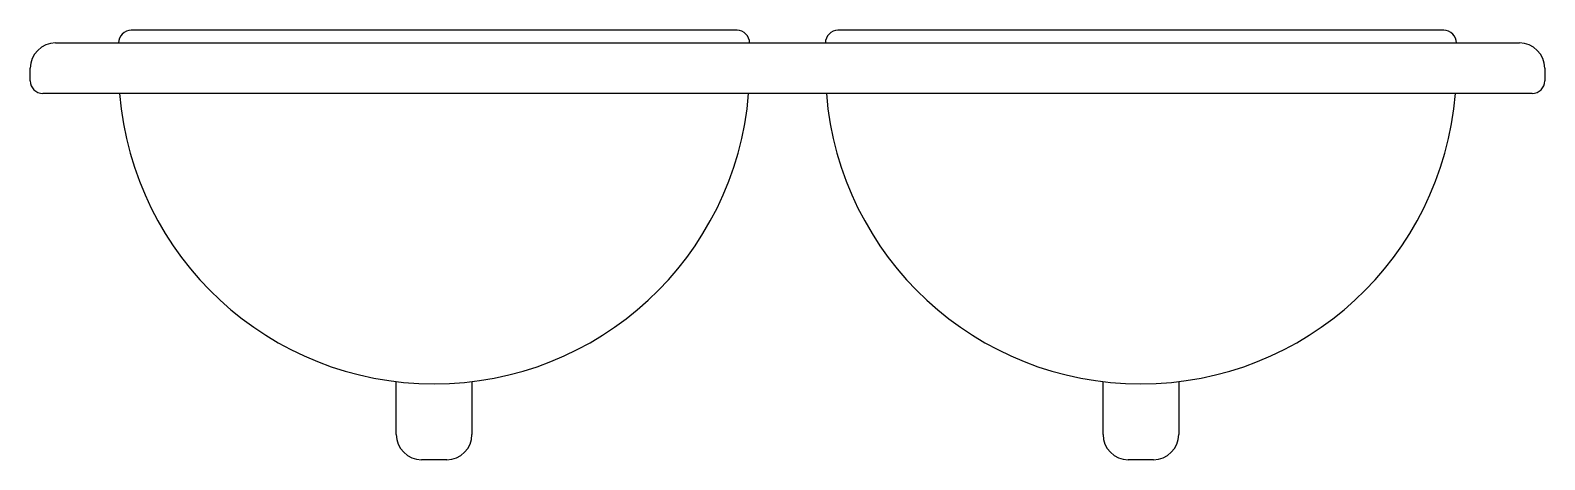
# Model space of a CAD drawing. Extents: x -120 to 0, y 0 to 34.
import ezdxf

# ---------------------------------------------------------------- set-up
doc = ezdxf.new("R2010")
doc.units = 0
doc.header["$LTSCALE"] = 25
doc.header["$MEASUREMENT"] = 0
doc.layers.get('0').update_dxf_attribs({"linetype": 'CONTINUOUS'})

msp = doc.modelspace()

# ---------------------------------------------------------------- linework, layer by layer
at = {"color": 0, "linetype": 'ByBlock'}
for p, q in [((-64, 34), (-112, 34)), ((-8, 34), (-56, 34)), ((-118, 33), (-2, 33)), ((-120, 30), (-120, 31)), ((0, 31), (0, 30)), ((-1, 29), (-119, 29)), ((-91, 2), (-91, 6.18)), ((-85, 6.18), (-85, 2)), ((-35, 2), (-35, 6.18)), ((-29, 6.18), (-29, 2)), ((-87, 0), (-89, 0)), ((-31, 0), (-33, 0))]:
    msp.add_line(p, q, dxfattribs=at)
for centre, radius, start, end in [((-112, 33), 1, 90, 180), ((-64, 33), 1, 0, 90), ((-56, 33), 1, 90, 180), ((-8, 33), 1, 0, 90), ((-118, 31), 2, 90, 180), ((-2, 31), 2, 0, 90), ((-119, 30), 1, 180, 270), ((-1, 30), 1, 270, 0), ((-88, 31), 25, 184.5886, 355.4114), ((-32, 31), 25, 184.5886, 355.4114), ((-89, 2), 2, 180, 270), ((-87, 2), 2, 270, 0), ((-33, 2), 2, 180, 270), ((-31, 2), 2, 270, 0)]:
    msp.add_arc(centre, radius, start, end, dxfattribs=at)

doc.saveas('drawing.dxf')
